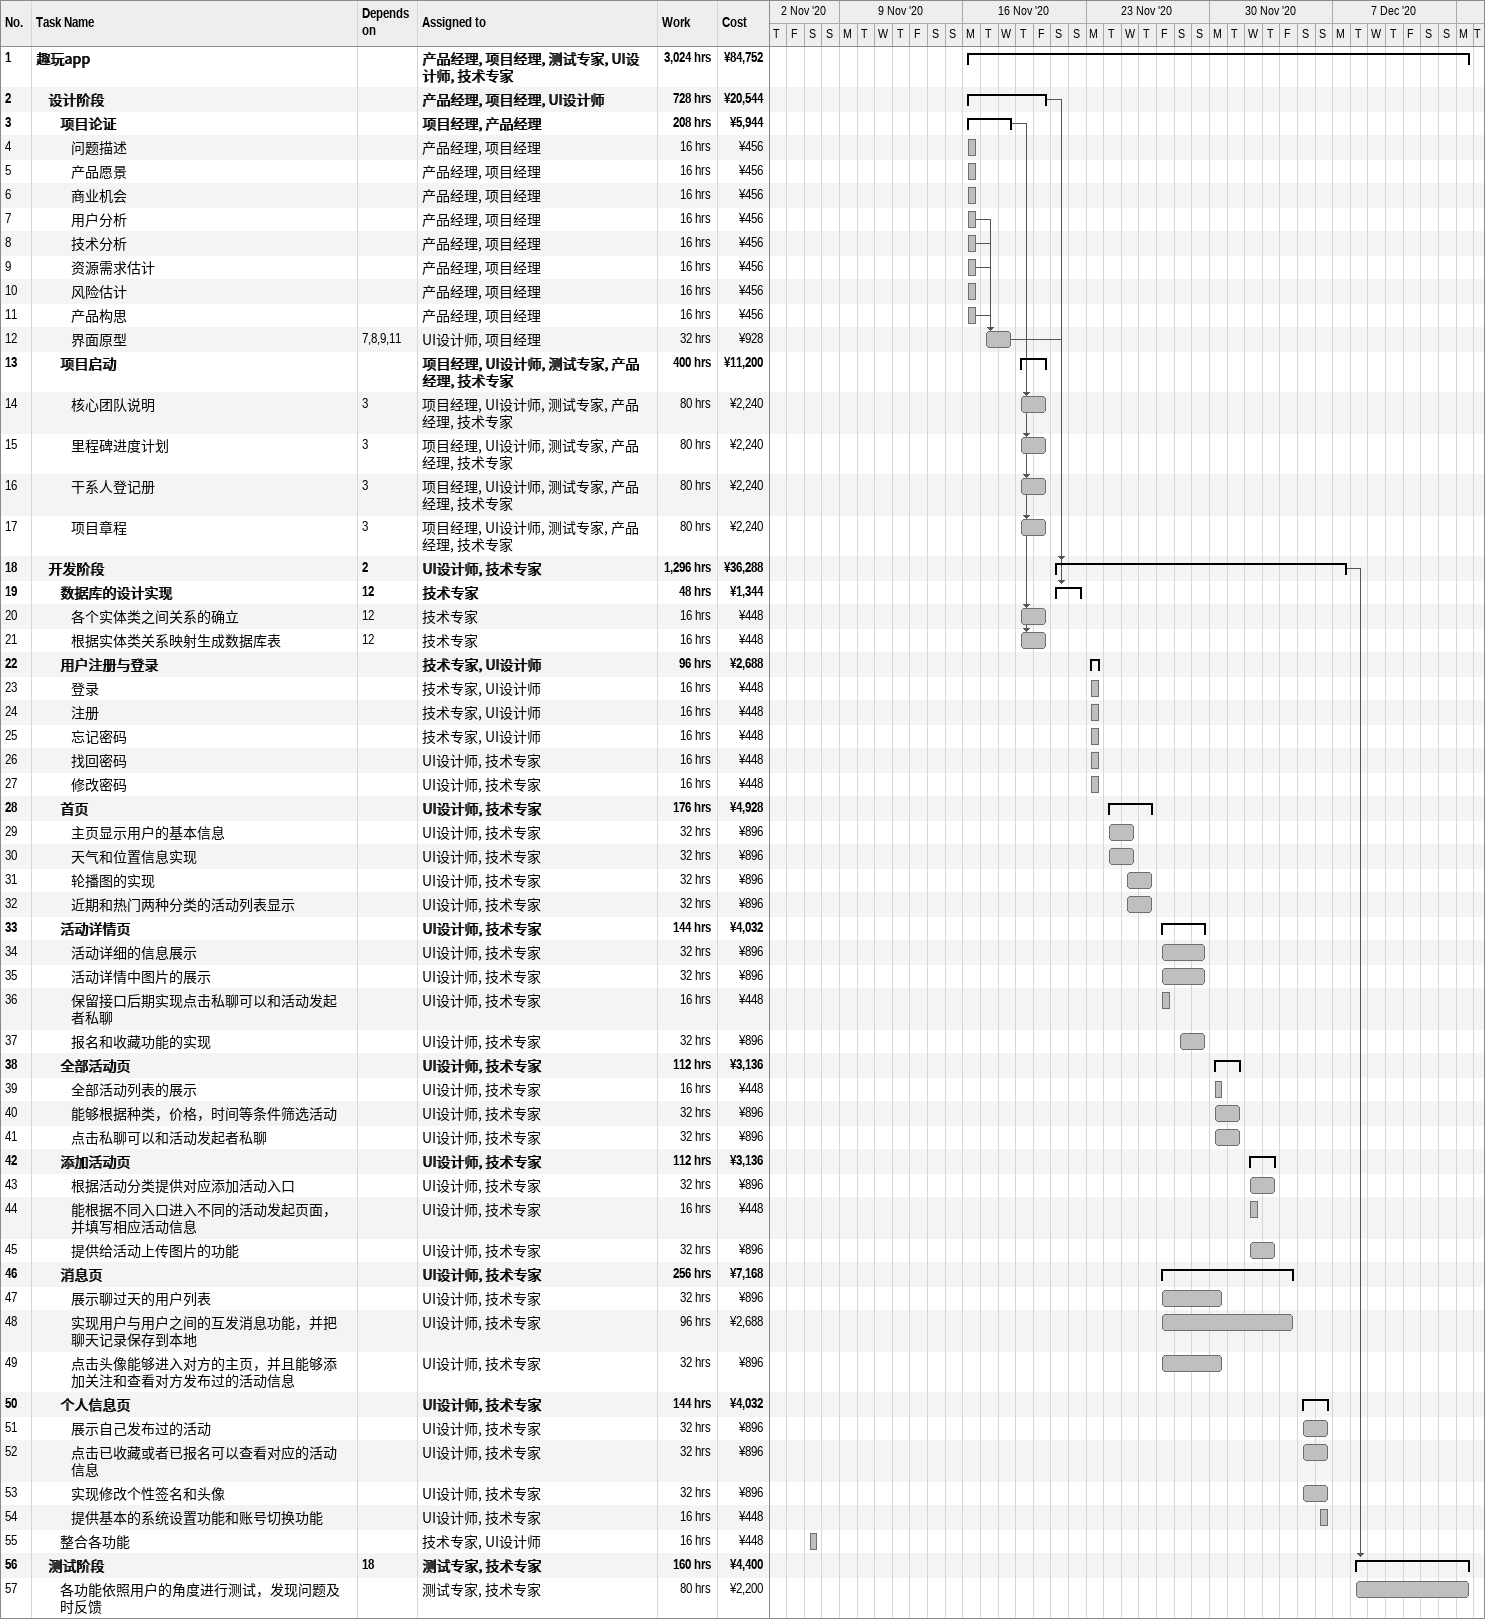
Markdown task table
| ID | Level | Task | Start | Finish | Predecessors | Resources | Work (h) | Cost (¥) |
|---|---|---|---|---|---|---|---|---|
| 1 | 1 | **趣玩app** | 2020-11-16 | 2020-12-14 |  | 产品经理, 项目经理, 测试专家, UI设计师, 技术专家 | 3024 | 84752 |
| 2 | 2 | **设计阶段** | 2020-11-16 | 2020-11-20 |  | 产品经理, 项目经理, UI设计师 | 728 | 20544 |
| 3 | 3 | **项目论证** | 2020-11-16 | 2020-11-18 |  | 项目经理, 产品经理 | 208 | 5944 |
| 4 | 4 | 问题描述 | 2020-11-16 | 2020-11-16 |  | 产品经理, 项目经理 | 16 | 456 |
| 5 | 4 | 产品愿景 | 2020-11-16 | 2020-11-16 |  | 产品经理, 项目经理 | 16 | 456 |
| 6 | 4 | 商业机会 | 2020-11-16 | 2020-11-16 |  | 产品经理, 项目经理 | 16 | 456 |
| 7 | 4 | 用户分析 | 2020-11-16 | 2020-11-16 |  | 产品经理, 项目经理 | 16 | 456 |
| 8 | 4 | 技术分析 | 2020-11-16 | 2020-11-16 |  | 产品经理, 项目经理 | 16 | 456 |
| 9 | 4 | 资源需求估计 | 2020-11-16 | 2020-11-16 |  | 产品经理, 项目经理 | 16 | 456 |
| 10 | 4 | 风险估计 | 2020-11-16 | 2020-11-16 |  | 产品经理, 项目经理 | 16 | 456 |
| 11 | 4 | 产品构思 | 2020-11-16 | 2020-11-16 |  | 产品经理, 项目经理 | 16 | 456 |
| 12 | 4 | 界面原型 | 2020-11-17 | 2020-11-18 | 7, 8, 9, 11 | UI设计师, 项目经理 | 32 | 928 |
| 13 | 3 | **项目启动** | 2020-11-19 | 2020-11-20 |  | 项目经理, UI设计师, 测试专家, 产品经理, 技术专家 | 400 | 11200 |
| 14 | 4 | 核心团队说明 | 2020-11-19 | 2020-11-20 | 3 | 项目经理, UI设计师, 测试专家, 产品经理, 技术专家 | 80 | 2240 |
| 15 | 4 | 里程碑进度计划 | 2020-11-19 | 2020-11-20 | 3 | 项目经理, UI设计师, 测试专家, 产品经理, 技术专家 | 80 | 2240 |
| 16 | 4 | 干系人登记册 | 2020-11-19 | 2020-11-20 | 3 | 项目经理, UI设计师, 测试专家, 产品经理, 技术专家 | 80 | 2240 |
| 17 | 4 | 项目章程 | 2020-11-19 | 2020-11-20 | 3 | 项目经理, UI设计师, 测试专家, 产品经理, 技术专家 | 80 | 2240 |
| 18 | 2 | **开发阶段** | 2020-11-21 | 2020-12-07 | 2 | UI设计师, 技术专家 | 1296 | 36288 |
| 19 | 3 | **数据库的设计实现** | 2020-11-21 | 2020-11-22 | 12 | 技术专家 | 48 | 1344 |
| 20 | 4 | 各个实体类之间关系的确立 | 2020-11-19 | 2020-11-20 | 12 | 技术专家 | 16 | 448 |
| 21 | 4 | 根据实体类关系映射生成数据库表 | 2020-11-19 | 2020-11-20 | 12 | 技术专家 | 16 | 448 |
| 22 | 3 | **用户注册与登录** | 2020-11-23 | 2020-11-23 |  | 技术专家, UI设计师 | 96 | 2688 |
| 23 | 4 | 登录 | 2020-11-23 | 2020-11-23 |  | 技术专家, UI设计师 | 16 | 448 |
| 24 | 4 | 注册 | 2020-11-23 | 2020-11-23 |  | 技术专家, UI设计师 | 16 | 448 |
| 25 | 4 | 忘记密码 | 2020-11-23 | 2020-11-23 |  | 技术专家, UI设计师 | 16 | 448 |
| 26 | 4 | 找回密码 | 2020-11-23 | 2020-11-23 |  | UI设计师, 技术专家 | 16 | 448 |
| 27 | 4 | 修改密码 | 2020-11-23 | 2020-11-23 |  | UI设计师, 技术专家 | 16 | 448 |
| 28 | 3 | **首页** | 2020-11-24 | 2020-11-26 |  | UI设计师, 技术专家 | 176 | 4928 |
| 29 | 4 | 主页显示用户的基本信息 | 2020-11-24 | 2020-11-25 |  | UI设计师, 技术专家 | 32 | 896 |
| 30 | 4 | 天气和位置信息实现 | 2020-11-24 | 2020-11-25 |  | UI设计师, 技术专家 | 32 | 896 |
| 31 | 4 | 轮播图的实现 | 2020-11-25 | 2020-11-26 |  | UI设计师, 技术专家 | 32 | 896 |
| 32 | 4 | 近期和热门两种分类的活动列表显示 | 2020-11-25 | 2020-11-26 |  | UI设计师, 技术专家 | 32 | 896 |
| 33 | 3 | **活动详情页** | 2020-11-27 | 2020-11-29 |  | UI设计师, 技术专家 | 144 | 4032 |
| 34 | 4 | 活动详细的信息展示 | 2020-11-27 | 2020-11-29 |  | UI设计师, 技术专家 | 32 | 896 |
| 35 | 4 | 活动详情中图片的展示 | 2020-11-27 | 2020-11-29 |  | UI设计师, 技术专家 | 32 | 896 |
| 36 | 4 | 保留接口后期实现点击私聊可以和活动发起者私聊 | 2020-11-27 | 2020-11-27 |  | UI设计师, 技术专家 | 16 | 448 |
| 37 | 4 | 报名和收藏功能的实现 | 2020-11-28 | 2020-11-29 |  | UI设计师, 技术专家 | 32 | 896 |
| 38 | 3 | **全部活动页** | 2020-11-30 | 2020-12-01 |  | UI设计师, 技术专家 | 112 | 3136 |
| 39 | 4 | 全部活动列表的展示 | 2020-11-30 | 2020-11-30 |  | UI设计师, 技术专家 | 16 | 448 |
| 40 | 4 | 能够根据种类，价格，时间等条件筛选活动 | 2020-11-30 | 2020-12-01 |  | UI设计师, 技术专家 | 32 | 896 |
| 41 | 4 | 点击私聊可以和活动发起者私聊 | 2020-11-30 | 2020-12-01 |  | UI设计师, 技术专家 | 32 | 896 |
| 42 | 3 | **添加活动页** | 2020-12-02 | 2020-12-03 |  | UI设计师, 技术专家 | 112 | 3136 |
| 43 | 4 | 根据活动分类提供对应添加活动入口 | 2020-12-02 | 2020-12-03 |  | UI设计师, 技术专家 | 32 | 896 |
| 44 | 4 | 能根据不同入口进入不同的活动发起页面，并填写相应活动信息 | 2020-12-02 | 2020-12-02 |  | UI设计师, 技术专家 | 16 | 448 |
| 45 | 4 | 提供给活动上传图片的功能 | 2020-12-02 | 2020-12-03 |  | UI设计师, 技术专家 | 32 | 896 |
| 46 | 3 | **消息页** | 2020-11-27 | 2020-12-04 |  | UI设计师, 技术专家 | 256 | 7168 |
| 47 | 4 | 展示聊过天的用户列表 | 2020-11-27 | 2020-11-30 |  | UI设计师, 技术专家 | 32 | 896 |
| 48 | 4 | 实现用户与用户之间的互发消息功能，并把聊天记录保存到本地 | 2020-11-27 | 2020-12-04 |  | UI设计师, 技术专家 | 96 | 2688 |
| 49 | 4 | 点击头像能够进入对方的主页，并且能够添加关注和查看对方发布过的活动信息 | 2020-11-27 | 2020-11-30 |  | UI设计师, 技术专家 | 32 | 896 |
| 50 | 3 | **个人信息页** | 2020-12-05 | 2020-12-06 |  | UI设计师, 技术专家 | 144 | 4032 |
| 51 | 4 | 展示自己发布过的活动 | 2020-12-05 | 2020-12-06 |  | UI设计师, 技术专家 | 32 | 896 |
| 52 | 4 | 点击已收藏或者已报名可以查看对应的活动信息 | 2020-12-05 | 2020-12-06 |  | UI设计师, 技术专家 | 32 | 896 |
| 53 | 4 | 实现修改个性签名和头像 | 2020-12-05 | 2020-12-06 |  | UI设计师, 技术专家 | 32 | 896 |
| 54 | 4 | 提供基本的系统设置功能和账号切换功能 | 2020-12-06 | 2020-12-06 |  | UI设计师, 技术专家 | 16 | 448 |
| 55 | 3 | 整合各功能 | 2020-11-07 | 2020-11-07 |  | 技术专家, UI设计师 | 16 | 448 |
| 56 | 2 | **测试阶段** | 2020-12-08 | 2020-12-14 | 18 | 测试专家, 技术专家 | 160 | 4400 |
| 57 | 3 | 各功能依照用户的角度进行测试，发现问题及时反馈 | 2020-12-08 | 2020-12-14 |  | 测试专家, 技术专家 | 80 | 2200 |
